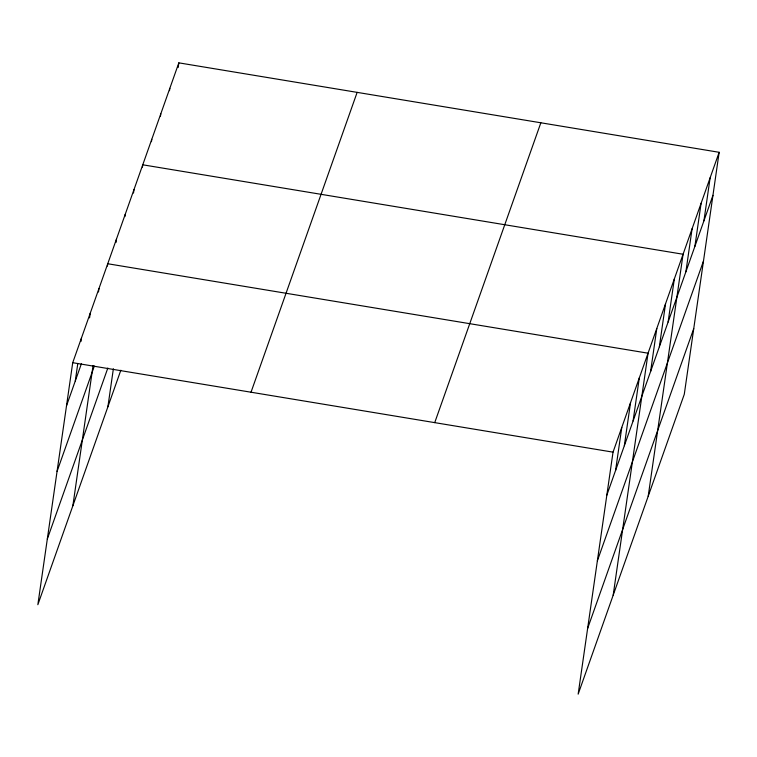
<?xml version="1.0" encoding="UTF-8"?>
<svg xmlns="http://www.w3.org/2000/svg" width="757" height="757" viewBox="0 0 757 757"><rect width="100%" height="100%" fill="white"/><g stroke="black" fill="none" stroke-linecap="round" stroke-linejoin="round"><path stroke-width="1.14" d="M719.15 152.299L613.028 452.147L578.159 694.15L684.281 394.302L719.15 152.299L178.841 62.85L72.719 362.698L37.85 604.701L120.836 370.23M75.274 381.017L77.791 363.559M80.971 341.454L81.482 337.963M89.563 317.883L90.234 313.228M98.486 291.975L98.987 288.493M72.871 505.752L93.073 365.546M107.409 266.076L107.74 263.748L648.049 353.197L613.179 595.201M115.991 242.505L116.502 239.013M124.914 216.606L125.255 214.278M133.506 193.026L134.008 189.543M107.891 406.802L113.37 368.791M142.43 167.127L142.761 164.799L683.069 254.248L648.2 496.251M151.447 141.644L151.788 139.316M160.465 116.152L160.806 113.824M169.492 90.67L169.823 88.342M178.179 67.505L178.841 62.85M615.583 470.457L621.781 427.412M624.336 445.722L630.534 402.677M633.089 420.987L639.296 377.932M650.604 371.507L656.802 328.462M659.356 346.772L665.554 303.727M668.109 322.037L674.317 278.983M685.889 271.81L692.087 228.765M694.907 246.328L701.105 203.273M703.925 220.836L710.132 177.791M66.521 405.752L81.368 363.805M57.059 471.403L94.36 366M47.312 539.05L107.835 368.034M251.021 392.221L357.143 92.373M434.726 422.633L540.848 122.785M606.821 495.201L712.943 195.353M597.358 560.852L703.49 261.004M587.612 628.49L693.734 328.642M72.719 362.698L613.028 452.147"/></g></svg>
